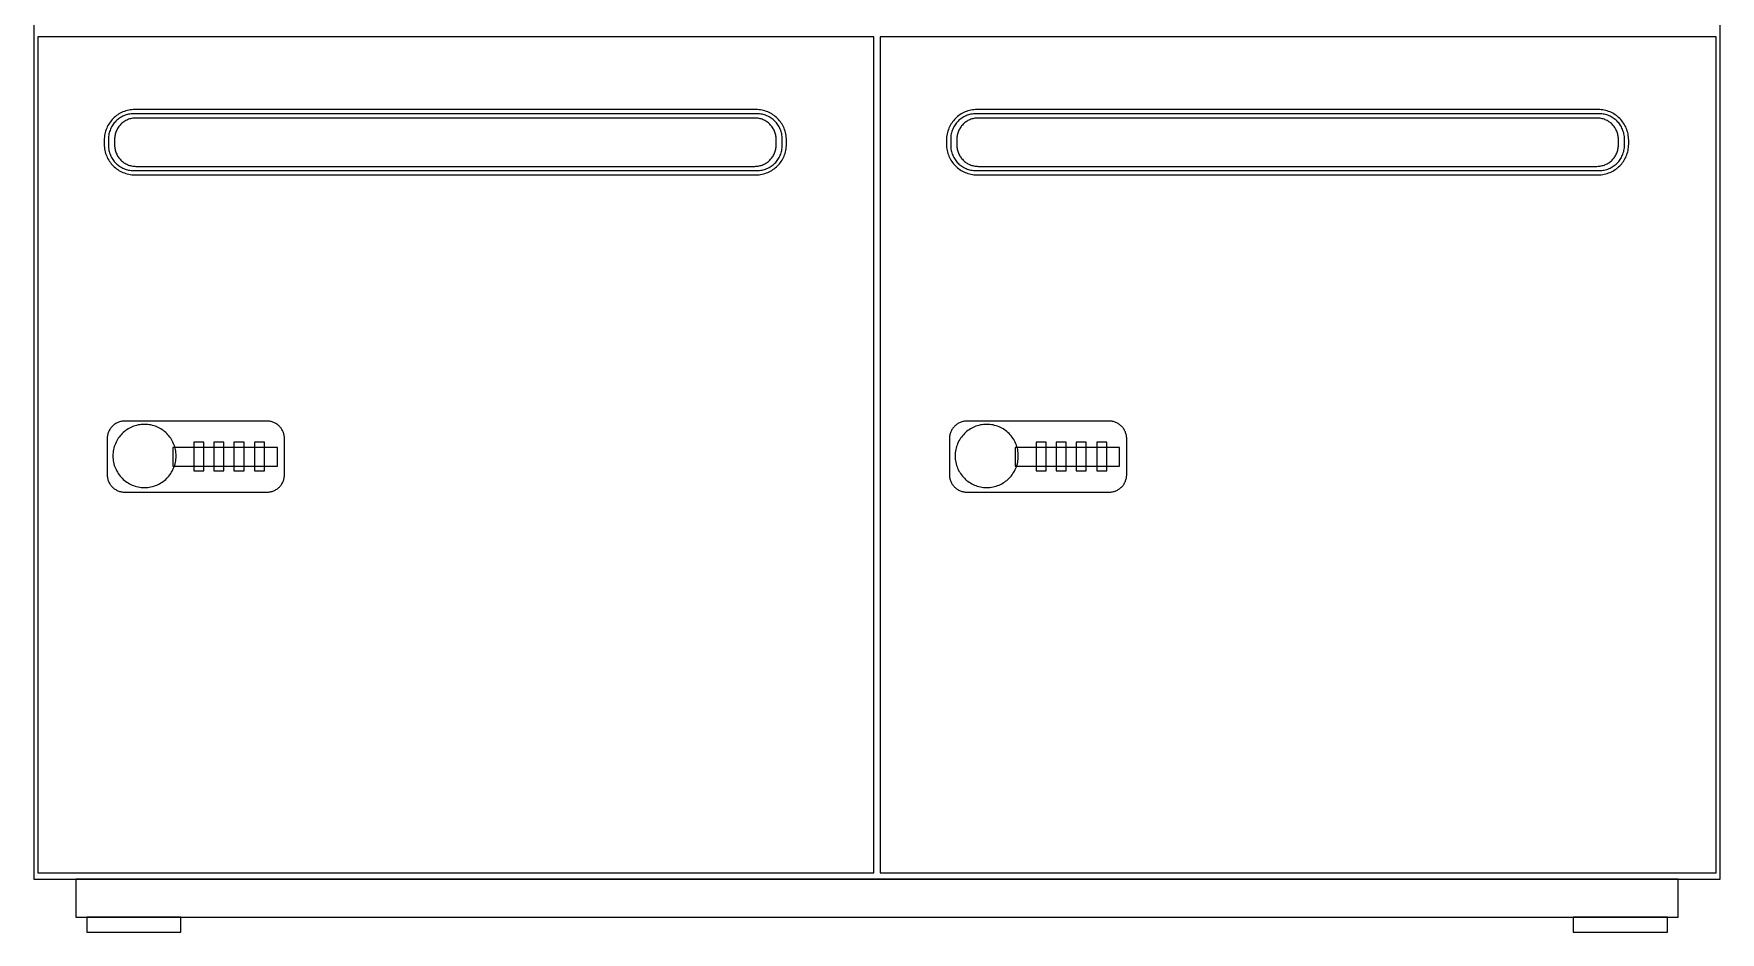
# Model space of a CAD drawing. Header units: millimetres. Extents: x 1075 to 13200, y 678 to 7235.
# Drawn here: x 12348 to 13149, y 3464 to 3890 of the extents above; entities that cross this region are included whole.
import ezdxf

# ---------------------------------------------------------------- set-up
doc = ezdxf.new("R2010")
doc.units = ezdxf.units.MM

msp = doc.modelspace()

# ---------------------------------------------------------------- linework, layer by layer
at = {"color": 0}
for points in [[(13149, 4688.75, 0), (12348, 4688.75, 0), (12348, 3488.75, 0), (13149, 3488.75, 0)], [(12747, 3888.75, 0), (12350, 3888.75, 0), (12350, 3491.75, 0), (12747, 3491.75, 0)], [(13147, 3888.75, 0), (12750, 3888.75, 0), (12750, 3491.75, 0), (13147, 3491.75, 0)], [(12705.5, 3839.73, 0), (12705.48, 3840.47, 0), (12705.42, 3841.21, 0), (12705.33, 3841.94, 0), (12705.2, 3842.65, 0), (12705.04, 3843.35, 0), (12704.85, 3844.04, 0), (12704.62, 3844.72, 0), (12704.36, 3845.38, 0), (12704.07, 3846.02, 0), (12703.75, 3846.65, 0), (12703.4, 3847.25, 0), (12703.02, 3847.84, 0), (12702.61, 3848.41, 0), (12702.18, 3848.96, 0), (12701.72, 3849.49, 0), (12701.24, 3849.99, 0), (12700.74, 3850.47, 0), (12700.21, 3850.93, 0), (12699.66, 3851.36, 0), (12699.09, 3851.77, 0), (12698.51, 3852.14, 0), (12697.9, 3852.49, 0), (12697.27, 3852.81, 0), (12696.63, 3853.11, 0), (12695.97, 3853.37, 0), (12695.29, 3853.59, 0), (12694.61, 3853.79, 0), (12693.9, 3853.95, 0), (12693.19, 3854.08, 0), (12692.46, 3854.17, 0), (12691.73, 3854.23, 0), (12690.98, 3854.25, 0), (12396.02, 3854.25, 0), (12395.27, 3854.23, 0), (12394.54, 3854.17, 0), (12393.81, 3854.08, 0), (12393.1, 3853.95, 0), (12392.39, 3853.79, 0), (12391.7, 3853.59, 0), (12391.03, 3853.37, 0), (12390.37, 3853.11, 0), (12389.73, 3852.81, 0), (12389.1, 3852.49, 0), (12388.49, 3852.14, 0), (12387.9, 3851.77, 0), (12387.33, 3851.36, 0), (12386.79, 3850.93, 0), (12386.26, 3850.47, 0), (12385.75, 3849.99, 0), (12385.27, 3849.49, 0), (12384.82, 3848.96, 0), (12384.39, 3848.41, 0), (12383.98, 3847.84, 0), (12383.6, 3847.25, 0), (12383.25, 3846.65, 0), (12382.93, 3846.02, 0), (12382.64, 3845.38, 0), (12382.38, 3844.72, 0), (12382.15, 3844.04, 0), (12381.96, 3843.35, 0), (12381.79, 3842.65, 0), (12381.67, 3841.94, 0), (12381.57, 3841.21, 0), (12381.52, 3840.47, 0), (12381.5, 3839.73, 0), (12381.5, 3837.77, 0), (12381.52, 3837.02, 0), (12381.57, 3836.28, 0), (12381.67, 3835.56, 0), (12381.79, 3834.84, 0), (12381.96, 3834.14, 0), (12382.15, 3833.45, 0), (12382.38, 3832.78, 0), (12382.64, 3832.12, 0), (12382.93, 3831.48, 0), (12383.25, 3830.85, 0), (12383.6, 3830.24, 0), (12383.98, 3829.65, 0), (12384.39, 3829.08, 0), (12384.82, 3828.53, 0), (12385.27, 3828.01, 0), (12385.75, 3827.5, 0), (12386.26, 3827.02, 0), (12386.79, 3826.57, 0), (12387.33, 3826.13, 0), (12387.9, 3825.73, 0), (12388.49, 3825.35, 0), (12389.1, 3825, 0), (12389.73, 3824.68, 0), (12390.37, 3824.39, 0), (12391.03, 3824.13, 0), (12391.7, 3823.9, 0), (12392.39, 3823.71, 0), (12393.1, 3823.54, 0), (12393.81, 3823.42, 0), (12394.54, 3823.32, 0), (12395.27, 3823.27, 0), (12396.02, 3823.25, 0), (12690.98, 3823.25, 0), (12691.73, 3823.27, 0), (12692.46, 3823.32, 0), (12693.19, 3823.42, 0), (12693.9, 3823.54, 0), (12694.61, 3823.71, 0), (12695.29, 3823.9, 0), (12695.97, 3824.13, 0), (12696.63, 3824.39, 0), (12697.27, 3824.68, 0), (12697.9, 3825, 0), (12698.51, 3825.35, 0), (12699.09, 3825.73, 0), (12699.66, 3826.13, 0), (12700.21, 3826.57, 0), (12700.74, 3827.02, 0), (12701.24, 3827.5, 0), (12701.72, 3828.01, 0), (12702.18, 3828.53, 0), (12702.61, 3829.08, 0), (12703.02, 3829.65, 0), (12703.4, 3830.24, 0), (12703.75, 3830.85, 0), (12704.07, 3831.48, 0), (12704.36, 3832.12, 0), (12704.62, 3832.78, 0), (12704.85, 3833.45, 0), (12705.04, 3834.14, 0), (12705.2, 3834.84, 0), (12705.33, 3835.56, 0), (12705.42, 3836.28, 0), (12705.48, 3837.02, 0), (12705.5, 3837.77, 0)], [(13105.5, 3839.73, 0), (13105.48, 3840.47, 0), (13105.42, 3841.21, 0), (13105.33, 3841.94, 0), (13105.2, 3842.65, 0), (13105.04, 3843.35, 0), (13104.85, 3844.04, 0), (13104.62, 3844.72, 0), (13104.36, 3845.38, 0), (13104.07, 3846.02, 0), (13103.75, 3846.65, 0), (13103.4, 3847.25, 0), (13103.02, 3847.84, 0), (13102.61, 3848.41, 0), (13102.18, 3848.96, 0), (13101.72, 3849.49, 0), (13101.24, 3849.99, 0), (13100.74, 3850.47, 0), (13100.21, 3850.93, 0), (13099.66, 3851.36, 0), (13099.09, 3851.77, 0), (13098.51, 3852.14, 0), (13097.9, 3852.49, 0), (13097.27, 3852.81, 0), (13096.63, 3853.11, 0), (13095.97, 3853.37, 0), (13095.29, 3853.59, 0), (13094.61, 3853.79, 0), (13093.9, 3853.95, 0), (13093.19, 3854.08, 0), (13092.46, 3854.17, 0), (13091.73, 3854.23, 0), (13090.98, 3854.25, 0), (12796.02, 3854.25, 0), (12795.27, 3854.23, 0), (12794.54, 3854.17, 0), (12793.81, 3854.08, 0), (12793.1, 3853.95, 0), (12792.39, 3853.79, 0), (12791.7, 3853.59, 0), (12791.03, 3853.37, 0), (12790.37, 3853.11, 0), (12789.73, 3852.81, 0), (12789.1, 3852.49, 0), (12788.49, 3852.14, 0), (12787.9, 3851.77, 0), (12787.33, 3851.36, 0), (12786.79, 3850.93, 0), (12786.26, 3850.47, 0), (12785.75, 3849.99, 0), (12785.27, 3849.49, 0), (12784.82, 3848.96, 0), (12784.39, 3848.41, 0), (12783.98, 3847.84, 0), (12783.6, 3847.25, 0), (12783.25, 3846.65, 0), (12782.93, 3846.02, 0), (12782.64, 3845.38, 0), (12782.38, 3844.72, 0), (12782.15, 3844.04, 0), (12781.96, 3843.35, 0), (12781.79, 3842.65, 0), (12781.67, 3841.94, 0), (12781.57, 3841.21, 0), (12781.52, 3840.47, 0), (12781.5, 3839.73, 0), (12781.5, 3837.77, 0), (12781.52, 3837.02, 0), (12781.57, 3836.28, 0), (12781.67, 3835.56, 0), (12781.79, 3834.84, 0), (12781.96, 3834.14, 0), (12782.15, 3833.45, 0), (12782.38, 3832.78, 0), (12782.64, 3832.12, 0), (12782.93, 3831.48, 0), (12783.25, 3830.85, 0), (12783.6, 3830.24, 0), (12783.98, 3829.65, 0), (12784.39, 3829.08, 0), (12784.82, 3828.53, 0), (12785.27, 3828.01, 0), (12785.75, 3827.5, 0), (12786.26, 3827.02, 0), (12786.79, 3826.57, 0), (12787.33, 3826.13, 0), (12787.9, 3825.73, 0), (12788.49, 3825.35, 0), (12789.1, 3825, 0), (12789.73, 3824.68, 0), (12790.37, 3824.39, 0), (12791.03, 3824.13, 0), (12791.7, 3823.9, 0), (12792.39, 3823.71, 0), (12793.1, 3823.54, 0), (12793.81, 3823.42, 0), (12794.54, 3823.32, 0), (12795.27, 3823.27, 0), (12796.02, 3823.25, 0), (13090.98, 3823.25, 0), (13091.73, 3823.27, 0), (13092.46, 3823.32, 0), (13093.19, 3823.42, 0), (13093.9, 3823.54, 0), (13094.61, 3823.71, 0), (13095.29, 3823.9, 0), (13095.97, 3824.13, 0), (13096.63, 3824.39, 0), (13097.27, 3824.68, 0), (13097.9, 3825, 0), (13098.51, 3825.35, 0), (13099.09, 3825.73, 0), (13099.66, 3826.13, 0), (13100.21, 3826.57, 0), (13100.74, 3827.02, 0), (13101.24, 3827.5, 0), (13101.72, 3828.01, 0), (13102.18, 3828.53, 0), (13102.61, 3829.08, 0), (13103.02, 3829.65, 0), (13103.4, 3830.24, 0), (13103.75, 3830.85, 0), (13104.07, 3831.48, 0), (13104.36, 3832.12, 0), (13104.62, 3832.78, 0), (13104.85, 3833.45, 0), (13105.04, 3834.14, 0), (13105.2, 3834.84, 0), (13105.33, 3835.56, 0), (13105.42, 3836.28, 0), (13105.48, 3837.02, 0), (13105.5, 3837.77, 0)], [(12703.5, 3840.25, 0), (12703.48, 3840.87, 0), (12703.44, 3841.47, 0), (12703.36, 3842.07, 0), (12703.26, 3842.66, 0), (12703.12, 3843.25, 0), (12702.96, 3843.81, 0), (12702.77, 3844.37, 0), (12702.56, 3844.92, 0), (12702.31, 3845.45, 0), (12702.05, 3845.97, 0), (12701.76, 3846.47, 0), (12701.45, 3846.95, 0), (12701.11, 3847.43, 0), (12700.76, 3847.88, 0), (12700.38, 3848.31, 0), (12699.98, 3848.73, 0), (12699.57, 3849.13, 0), (12699.13, 3849.51, 0), (12698.68, 3849.86, 0), (12698.21, 3850.2, 0), (12697.72, 3850.51, 0), (12697.22, 3850.8, 0), (12696.7, 3851.06, 0), (12696.17, 3851.3, 0), (12695.62, 3851.52, 0), (12695.07, 3851.71, 0), (12694.5, 3851.87, 0), (12693.92, 3852, 0), (12693.33, 3852.11, 0), (12692.73, 3852.19, 0), (12692.12, 3852.23, 0), (12691.5, 3852.25, 0), (12395.5, 3852.25, 0), (12394.88, 3852.23, 0), (12394.27, 3852.19, 0), (12393.67, 3852.11, 0), (12393.08, 3852, 0), (12392.5, 3851.87, 0), (12391.93, 3851.71, 0), (12391.38, 3851.52, 0), (12390.83, 3851.3, 0), (12390.3, 3851.06, 0), (12389.78, 3850.8, 0), (12389.28, 3850.51, 0), (12388.79, 3850.2, 0), (12388.32, 3849.86, 0), (12387.87, 3849.51, 0), (12387.43, 3849.13, 0), (12387.02, 3848.73, 0), (12386.62, 3848.31, 0), (12386.24, 3847.88, 0), (12385.88, 3847.43, 0), (12385.55, 3846.95, 0), (12385.24, 3846.47, 0), (12384.95, 3845.97, 0), (12384.68, 3845.45, 0), (12384.44, 3844.92, 0), (12384.23, 3844.37, 0), (12384.04, 3843.81, 0), (12383.88, 3843.25, 0), (12383.74, 3842.66, 0), (12383.64, 3842.07, 0), (12383.56, 3841.47, 0), (12383.51, 3840.87, 0), (12383.5, 3840.25, 0), (12383.5, 3837.25, 0), (12383.51, 3836.63, 0), (12383.56, 3836.02, 0), (12383.64, 3835.42, 0), (12383.74, 3834.83, 0), (12383.88, 3834.25, 0), (12384.04, 3833.68, 0), (12384.23, 3833.12, 0), (12384.44, 3832.58, 0), (12384.68, 3832.05, 0), (12384.95, 3831.53, 0), (12385.24, 3831.03, 0), (12385.55, 3830.54, 0), (12385.88, 3830.07, 0), (12386.24, 3829.62, 0), (12386.62, 3829.18, 0), (12387.02, 3828.77, 0), (12387.43, 3828.37, 0), (12387.87, 3827.99, 0), (12388.32, 3827.63, 0), (12388.79, 3827.3, 0), (12389.28, 3826.99, 0), (12389.78, 3826.7, 0), (12390.3, 3826.43, 0), (12390.83, 3826.19, 0), (12391.38, 3825.98, 0), (12391.93, 3825.79, 0), (12392.5, 3825.63, 0), (12393.08, 3825.49, 0), (12393.67, 3825.39, 0), (12394.27, 3825.31, 0), (12394.88, 3825.26, 0), (12395.5, 3825.25, 0), (12691.5, 3825.25, 0), (12692.12, 3825.26, 0), (12692.73, 3825.31, 0), (12693.33, 3825.39, 0), (12693.92, 3825.49, 0), (12694.5, 3825.63, 0), (12695.07, 3825.79, 0), (12695.62, 3825.98, 0), (12696.17, 3826.19, 0), (12696.7, 3826.43, 0), (12697.22, 3826.7, 0), (12697.72, 3826.99, 0), (12698.21, 3827.3, 0), (12698.68, 3827.63, 0), (12699.13, 3827.99, 0), (12699.57, 3828.37, 0), (12699.98, 3828.77, 0), (12700.38, 3829.18, 0), (12700.76, 3829.62, 0), (12701.11, 3830.07, 0), (12701.45, 3830.54, 0), (12701.76, 3831.03, 0), (12702.05, 3831.53, 0), (12702.31, 3832.05, 0), (12702.56, 3832.58, 0), (12702.77, 3833.12, 0), (12702.96, 3833.68, 0), (12703.12, 3834.25, 0), (12703.26, 3834.83, 0), (12703.36, 3835.42, 0), (12703.44, 3836.02, 0), (12703.48, 3836.63, 0), (12703.5, 3837.25, 0)], [(12700.61, 3840.05, 0), (12700.59, 3840.58, 0), (12700.56, 3841.09, 0), (12700.49, 3841.6, 0), (12700.4, 3842.1, 0), (12700.29, 3842.59, 0), (12700.15, 3843.07, 0), (12699.99, 3843.55, 0), (12699.81, 3844.01, 0), (12699.6, 3844.46, 0), (12699.38, 3844.9, 0), (12699.14, 3845.32, 0), (12698.87, 3845.73, 0), (12698.59, 3846.13, 0), (12698.29, 3846.52, 0), (12697.97, 3846.89, 0), (12697.63, 3847.24, 0), (12697.28, 3847.58, 0), (12696.91, 3847.9, 0), (12696.52, 3848.2, 0), (12696.12, 3848.48, 0), (12695.71, 3848.75, 0), (12695.29, 3848.99, 0), (12694.85, 3849.21, 0), (12694.4, 3849.42, 0), (12693.94, 3849.6, 0), (12693.46, 3849.76, 0), (12692.98, 3849.9, 0), (12692.49, 3850.01, 0), (12691.99, 3850.1, 0), (12691.48, 3850.17, 0), (12690.97, 3850.2, 0), (12690.44, 3850.22, 0), (12396.55, 3850.22, 0), (12396.03, 3850.2, 0), (12395.52, 3850.17, 0), (12395.01, 3850.1, 0), (12394.51, 3850.01, 0), (12394.02, 3849.9, 0), (12393.53, 3849.76, 0), (12393.06, 3849.6, 0), (12392.6, 3849.42, 0), (12392.15, 3849.21, 0), (12391.71, 3848.99, 0), (12391.29, 3848.75, 0), (12390.87, 3848.48, 0), (12390.48, 3848.2, 0), (12390.09, 3847.9, 0), (12389.72, 3847.58, 0), (12389.37, 3847.24, 0), (12389.03, 3846.89, 0), (12388.71, 3846.52, 0), (12388.41, 3846.13, 0), (12388.13, 3845.73, 0), (12387.86, 3845.32, 0), (12387.62, 3844.9, 0), (12387.39, 3844.46, 0), (12387.19, 3844.01, 0), (12387.01, 3843.55, 0), (12386.85, 3843.07, 0), (12386.71, 3842.59, 0), (12386.6, 3842.1, 0), (12386.51, 3841.6, 0), (12386.44, 3841.09, 0), (12386.4, 3840.58, 0), (12386.39, 3840.05, 0), (12386.39, 3837.44, 0), (12386.4, 3836.92, 0), (12386.44, 3836.4, 0), (12386.51, 3835.9, 0), (12386.6, 3835.4, 0), (12386.71, 3834.9, 0), (12386.85, 3834.42, 0), (12387.01, 3833.95, 0), (12387.19, 3833.49, 0), (12387.39, 3833.04, 0), (12387.62, 3832.6, 0), (12387.86, 3832.17, 0), (12388.13, 3831.76, 0), (12388.41, 3831.36, 0), (12388.71, 3830.98, 0), (12389.03, 3830.61, 0), (12389.37, 3830.26, 0), (12389.72, 3829.92, 0), (12390.09, 3829.6, 0), (12390.48, 3829.3, 0), (12390.87, 3829.02, 0), (12391.29, 3828.75, 0), (12391.71, 3828.51, 0), (12392.15, 3828.28, 0), (12392.6, 3828.08, 0), (12393.06, 3827.9, 0), (12393.53, 3827.74, 0), (12394.02, 3827.6, 0), (12394.51, 3827.48, 0), (12395.01, 3827.4, 0), (12395.52, 3827.33, 0), (12396.03, 3827.29, 0), (12396.55, 3827.28, 0), (12690.44, 3827.28, 0), (12690.97, 3827.29, 0), (12691.48, 3827.33, 0), (12691.99, 3827.4, 0), (12692.49, 3827.48, 0), (12692.98, 3827.6, 0), (12693.46, 3827.74, 0), (12693.94, 3827.9, 0), (12694.4, 3828.08, 0), (12694.85, 3828.28, 0), (12695.29, 3828.51, 0), (12695.71, 3828.75, 0), (12696.12, 3829.02, 0), (12696.52, 3829.3, 0), (12696.91, 3829.6, 0), (12697.28, 3829.92, 0), (12697.63, 3830.26, 0), (12697.97, 3830.61, 0), (12698.29, 3830.98, 0), (12698.59, 3831.36, 0), (12698.87, 3831.76, 0), (12699.14, 3832.17, 0), (12699.38, 3832.6, 0), (12699.6, 3833.04, 0), (12699.81, 3833.49, 0), (12699.99, 3833.95, 0), (12700.15, 3834.42, 0), (12700.29, 3834.9, 0), (12700.4, 3835.4, 0), (12700.49, 3835.9, 0), (12700.56, 3836.4, 0), (12700.59, 3836.92, 0), (12700.61, 3837.44, 0)], [(13103.5, 3840.25, 0), (13103.48, 3840.87, 0), (13103.44, 3841.47, 0), (13103.36, 3842.07, 0), (13103.26, 3842.66, 0), (13103.12, 3843.25, 0), (13102.96, 3843.81, 0), (13102.77, 3844.37, 0), (13102.56, 3844.92, 0), (13102.31, 3845.45, 0), (13102.05, 3845.97, 0), (13101.76, 3846.47, 0), (13101.45, 3846.95, 0), (13101.11, 3847.43, 0), (13100.76, 3847.88, 0), (13100.38, 3848.31, 0), (13099.98, 3848.73, 0), (13099.57, 3849.13, 0), (13099.13, 3849.51, 0), (13098.68, 3849.86, 0), (13098.21, 3850.2, 0), (13097.72, 3850.51, 0), (13097.22, 3850.8, 0), (13096.7, 3851.06, 0), (13096.17, 3851.3, 0), (13095.62, 3851.52, 0), (13095.07, 3851.71, 0), (13094.5, 3851.87, 0), (13093.92, 3852, 0), (13093.33, 3852.11, 0), (13092.73, 3852.19, 0), (13092.12, 3852.23, 0), (13091.5, 3852.25, 0), (12795.5, 3852.25, 0), (12794.88, 3852.23, 0), (12794.27, 3852.19, 0), (12793.67, 3852.11, 0), (12793.08, 3852, 0), (12792.5, 3851.87, 0), (12791.93, 3851.71, 0), (12791.38, 3851.52, 0), (12790.83, 3851.3, 0), (12790.3, 3851.06, 0), (12789.78, 3850.8, 0), (12789.28, 3850.51, 0), (12788.79, 3850.2, 0), (12788.32, 3849.86, 0), (12787.87, 3849.51, 0), (12787.43, 3849.13, 0), (12787.02, 3848.73, 0), (12786.62, 3848.31, 0), (12786.24, 3847.88, 0), (12785.88, 3847.43, 0), (12785.55, 3846.95, 0), (12785.24, 3846.47, 0), (12784.95, 3845.97, 0), (12784.68, 3845.45, 0), (12784.44, 3844.92, 0), (12784.23, 3844.37, 0), (12784.04, 3843.81, 0), (12783.88, 3843.25, 0), (12783.74, 3842.66, 0), (12783.64, 3842.07, 0), (12783.56, 3841.47, 0), (12783.51, 3840.87, 0), (12783.5, 3840.25, 0), (12783.5, 3837.25, 0), (12783.51, 3836.63, 0), (12783.56, 3836.02, 0), (12783.64, 3835.42, 0), (12783.74, 3834.83, 0), (12783.88, 3834.25, 0), (12784.04, 3833.68, 0), (12784.23, 3833.12, 0), (12784.44, 3832.58, 0), (12784.68, 3832.05, 0), (12784.95, 3831.53, 0), (12785.24, 3831.03, 0), (12785.55, 3830.54, 0), (12785.88, 3830.07, 0), (12786.24, 3829.62, 0), (12786.62, 3829.18, 0), (12787.02, 3828.77, 0), (12787.43, 3828.37, 0), (12787.87, 3827.99, 0), (12788.32, 3827.63, 0), (12788.79, 3827.3, 0), (12789.28, 3826.99, 0), (12789.78, 3826.7, 0), (12790.3, 3826.43, 0), (12790.83, 3826.19, 0), (12791.38, 3825.98, 0), (12791.93, 3825.79, 0), (12792.5, 3825.63, 0), (12793.08, 3825.49, 0), (12793.67, 3825.39, 0), (12794.27, 3825.31, 0), (12794.88, 3825.26, 0), (12795.5, 3825.25, 0), (13091.5, 3825.25, 0), (13092.12, 3825.26, 0), (13092.73, 3825.31, 0), (13093.33, 3825.39, 0), (13093.92, 3825.49, 0), (13094.5, 3825.63, 0), (13095.07, 3825.79, 0), (13095.62, 3825.98, 0), (13096.17, 3826.19, 0), (13096.7, 3826.43, 0), (13097.22, 3826.7, 0), (13097.72, 3826.99, 0), (13098.21, 3827.3, 0), (13098.68, 3827.63, 0), (13099.13, 3827.99, 0), (13099.57, 3828.37, 0), (13099.98, 3828.77, 0), (13100.38, 3829.18, 0), (13100.76, 3829.62, 0), (13101.11, 3830.07, 0), (13101.45, 3830.54, 0), (13101.76, 3831.03, 0), (13102.05, 3831.53, 0), (13102.31, 3832.05, 0), (13102.56, 3832.58, 0), (13102.77, 3833.12, 0), (13102.96, 3833.68, 0), (13103.12, 3834.25, 0), (13103.26, 3834.83, 0), (13103.36, 3835.42, 0), (13103.44, 3836.02, 0), (13103.48, 3836.63, 0), (13103.5, 3837.25, 0)], [(13100.61, 3840.05, 0), (13100.59, 3840.58, 0), (13100.56, 3841.09, 0), (13100.49, 3841.6, 0), (13100.4, 3842.1, 0), (13100.29, 3842.59, 0), (13100.15, 3843.07, 0), (13099.99, 3843.55, 0), (13099.81, 3844.01, 0), (13099.6, 3844.46, 0), (13099.38, 3844.9, 0), (13099.14, 3845.32, 0), (13098.87, 3845.73, 0), (13098.59, 3846.13, 0), (13098.29, 3846.52, 0), (13097.97, 3846.89, 0), (13097.63, 3847.24, 0), (13097.28, 3847.58, 0), (13096.91, 3847.9, 0), (13096.52, 3848.2, 0), (13096.12, 3848.48, 0), (13095.71, 3848.75, 0), (13095.29, 3848.99, 0), (13094.85, 3849.21, 0), (13094.4, 3849.42, 0), (13093.94, 3849.6, 0), (13093.46, 3849.76, 0), (13092.98, 3849.9, 0), (13092.49, 3850.01, 0), (13091.99, 3850.1, 0), (13091.48, 3850.17, 0), (13090.97, 3850.2, 0), (13090.44, 3850.22, 0), (12796.55, 3850.22, 0), (12796.03, 3850.2, 0), (12795.52, 3850.17, 0), (12795.01, 3850.1, 0), (12794.51, 3850.01, 0), (12794.02, 3849.9, 0), (12793.53, 3849.76, 0), (12793.06, 3849.6, 0), (12792.6, 3849.42, 0), (12792.15, 3849.21, 0), (12791.71, 3848.99, 0), (12791.29, 3848.75, 0), (12790.87, 3848.48, 0), (12790.48, 3848.2, 0), (12790.09, 3847.9, 0), (12789.72, 3847.58, 0), (12789.37, 3847.24, 0), (12789.03, 3846.89, 0), (12788.71, 3846.52, 0), (12788.41, 3846.13, 0), (12788.13, 3845.73, 0), (12787.86, 3845.32, 0), (12787.62, 3844.9, 0), (12787.39, 3844.46, 0), (12787.19, 3844.01, 0), (12787.01, 3843.55, 0), (12786.85, 3843.07, 0), (12786.71, 3842.59, 0), (12786.6, 3842.1, 0), (12786.51, 3841.6, 0), (12786.44, 3841.09, 0), (12786.4, 3840.58, 0), (12786.39, 3840.05, 0), (12786.39, 3837.44, 0), (12786.4, 3836.92, 0), (12786.44, 3836.4, 0), (12786.51, 3835.9, 0), (12786.6, 3835.4, 0), (12786.71, 3834.9, 0), (12786.85, 3834.42, 0), (12787.01, 3833.95, 0), (12787.19, 3833.49, 0), (12787.39, 3833.04, 0), (12787.62, 3832.6, 0), (12787.86, 3832.17, 0), (12788.13, 3831.76, 0), (12788.41, 3831.36, 0), (12788.71, 3830.98, 0), (12789.03, 3830.61, 0), (12789.37, 3830.26, 0), (12789.72, 3829.92, 0), (12790.09, 3829.6, 0), (12790.48, 3829.3, 0), (12790.87, 3829.02, 0), (12791.29, 3828.75, 0), (12791.71, 3828.51, 0), (12792.15, 3828.28, 0), (12792.6, 3828.08, 0), (12793.06, 3827.9, 0), (12793.53, 3827.74, 0), (12794.02, 3827.6, 0), (12794.51, 3827.48, 0), (12795.01, 3827.4, 0), (12795.52, 3827.33, 0), (12796.03, 3827.29, 0), (12796.55, 3827.28, 0), (13090.44, 3827.28, 0), (13090.97, 3827.29, 0), (13091.48, 3827.33, 0), (13091.99, 3827.4, 0), (13092.49, 3827.48, 0), (13092.98, 3827.6, 0), (13093.46, 3827.74, 0), (13093.94, 3827.9, 0), (13094.4, 3828.08, 0), (13094.85, 3828.28, 0), (13095.29, 3828.51, 0), (13095.71, 3828.75, 0), (13096.12, 3829.02, 0), (13096.52, 3829.3, 0), (13096.91, 3829.6, 0), (13097.28, 3829.92, 0), (13097.63, 3830.26, 0), (13097.97, 3830.61, 0), (13098.29, 3830.98, 0), (13098.59, 3831.36, 0), (13098.87, 3831.76, 0), (13099.14, 3832.17, 0), (13099.38, 3832.6, 0), (13099.6, 3833.04, 0), (13099.81, 3833.49, 0), (13099.99, 3833.95, 0), (13100.15, 3834.42, 0), (13100.29, 3834.9, 0), (13100.4, 3835.4, 0), (13100.49, 3835.9, 0), (13100.56, 3836.4, 0), (13100.59, 3836.92, 0), (13100.61, 3837.44, 0)], [(12467.11, 3697.91, 0.48), (12467.1, 3698.34, 0.48), (12467.07, 3698.76, 0.48), (12467.01, 3699.18, 0.48), (12466.94, 3699.6, 0.48), (12466.85, 3700, 0.48), (12466.73, 3700.4, 0.48), (12466.6, 3700.79, 0.48), (12466.45, 3701.17, 0.48), (12466.28, 3701.55, 0.48), (12466.1, 3701.91, 0.48), (12465.89, 3702.26, 0.48), (12465.68, 3702.6, 0.48), (12465.44, 3702.93, 0.48), (12465.19, 3703.25, 0.48), (12464.93, 3703.55, 0.48), (12464.65, 3703.84, 0.48), (12464.36, 3704.12, 0.48), (12464.05, 3704.39, 0.48), (12463.73, 3704.64, 0.48), (12463.41, 3704.87, 0.48), (12463.06, 3705.09, 0.48), (12462.71, 3705.29, 0.48), (12462.35, 3705.48, 0.48), (12461.98, 3705.65, 0.48), (12461.6, 3705.8, 0.48), (12461.21, 3705.93, 0.48), (12460.81, 3706.04, 0.48), (12460.4, 3706.13, 0.48), (12459.99, 3706.21, 0.48), (12459.57, 3706.26, 0.48), (12459.14, 3706.29, 0.48), (12458.71, 3706.31, 0.48), (12391.29, 3706.31, 0.48), (12390.85, 3706.29, 0.48), (12390.43, 3706.26, 0.48), (12390.01, 3706.21, 0.48), (12389.59, 3706.13, 0.48), (12389.19, 3706.04, 0.48), (12388.79, 3705.93, 0.48), (12388.4, 3705.8, 0.48), (12388.02, 3705.65, 0.48), (12387.65, 3705.48, 0.48), (12387.28, 3705.29, 0.48), (12386.93, 3705.09, 0.48), (12386.59, 3704.87, 0.48), (12386.26, 3704.64, 0.48), (12385.95, 3704.39, 0.48), (12385.64, 3704.12, 0.48), (12385.35, 3703.84, 0.48), (12385.07, 3703.55, 0.48), (12384.81, 3703.25, 0.48), (12384.56, 3702.93, 0.48), (12384.32, 3702.6, 0.48), (12384.1, 3702.26, 0.48), (12383.9, 3701.91, 0.48), (12383.72, 3701.55, 0.48), (12383.55, 3701.17, 0.48), (12383.4, 3700.79, 0.48), (12383.26, 3700.4, 0.48), (12383.15, 3700, 0.48), (12383.06, 3699.6, 0.48), (12382.98, 3699.18, 0.48), (12382.93, 3698.76, 0.48), (12382.9, 3698.34, 0.48), (12382.89, 3697.91, 0.48), (12382.89, 3680.94, 0.48), (12382.9, 3680.51, 0.48), (12382.93, 3680.08, 0.48), (12382.98, 3679.66, 0.48), (12383.06, 3679.25, 0.48), (12383.15, 3678.84, 0.48), (12383.26, 3678.44, 0.48), (12383.4, 3678.05, 0.48), (12383.55, 3677.67, 0.48), (12383.72, 3677.3, 0.48), (12383.9, 3676.94, 0.48), (12384.1, 3676.58, 0.48), (12384.32, 3676.24, 0.48), (12384.56, 3675.91, 0.48), (12384.81, 3675.6, 0.48), (12385.07, 3675.29, 0.48), (12385.35, 3675, 0.48), (12385.64, 3674.72, 0.48), (12385.95, 3674.46, 0.48), (12386.26, 3674.21, 0.48), (12386.59, 3673.97, 0.48), (12386.93, 3673.76, 0.48), (12387.28, 3673.55, 0.48), (12387.65, 3673.37, 0.48), (12388.02, 3673.2, 0.48), (12388.4, 3673.05, 0.48), (12388.79, 3672.92, 0.48), (12389.19, 3672.8, 0.48), (12389.59, 3672.71, 0.48), (12390.01, 3672.64, 0.48), (12390.43, 3672.58, 0.48), (12390.85, 3672.55, 0.48), (12391.29, 3672.54, 0.48), (12458.71, 3672.54, 0.48), (12459.14, 3672.55, 0.48), (12459.57, 3672.58, 0.48), (12459.99, 3672.64, 0.48), (12460.4, 3672.71, 0.48), (12460.81, 3672.8, 0.48), (12461.21, 3672.92, 0.48), (12461.6, 3673.05, 0.48), (12461.98, 3673.2, 0.48), (12462.35, 3673.37, 0.48), (12462.71, 3673.55, 0.48), (12463.06, 3673.76, 0.48), (12463.41, 3673.97, 0.48), (12463.73, 3674.21, 0.48), (12464.05, 3674.46, 0.48), (12464.36, 3674.72, 0.48), (12464.65, 3675, 0.48), (12464.93, 3675.29, 0.48), (12465.19, 3675.6, 0.48), (12465.44, 3675.91, 0.48), (12465.67, 3676.24, 0.48), (12465.89, 3676.58, 0.48), (12466.1, 3676.94, 0.48), (12466.28, 3677.3, 0.48), (12466.45, 3677.67, 0.48), (12466.6, 3678.05, 0.48), (12466.73, 3678.44, 0.48), (12466.85, 3678.84, 0.48), (12466.94, 3679.25, 0.48), (12467.01, 3679.66, 0.48), (12467.07, 3680.08, 0.48), (12467.1, 3680.51, 0.48), (12467.11, 3680.94, 0.48)], [(12415.62, 3689.75, 0.48), (12415.6, 3690.52, 0.48), (12415.54, 3691.28, 0.48), (12415.45, 3692.03, 0.48), (12415.31, 3692.77, 0.48), (12415.15, 3693.49, 0.48), (12414.94, 3694.21, 0.48), (12414.71, 3694.9, 0.48), (12414.44, 3695.58, 0.48), (12414.14, 3696.25, 0.48), (12413.81, 3696.9, 0.48), (12413.44, 3697.52, 0.48), (12413.05, 3698.13, 0.48), (12412.64, 3698.72, 0.48), (12412.19, 3699.29, 0.48), (12411.72, 3699.83, 0.48), (12411.22, 3700.35, 0.48), (12410.7, 3700.85, 0.48), (12410.15, 3701.32, 0.48), (12409.59, 3701.77, 0.48), (12409, 3702.19, 0.48), (12408.39, 3702.58, 0.48), (12407.76, 3702.94, 0.48), (12407.11, 3703.27, 0.48), (12406.45, 3703.57, 0.48), (12405.77, 3703.84, 0.48), (12405.07, 3704.08, 0.48), (12404.36, 3704.28, 0.48), (12403.63, 3704.45, 0.48), (12402.9, 3704.58, 0.48), (12402.14, 3704.68, 0.48), (12401.38, 3704.73, 0.48), (12400.61, 3704.75, 0.48), (12399.84, 3704.73, 0.48), (12399.08, 3704.68, 0.48), (12398.33, 3704.58, 0.48), (12397.59, 3704.45, 0.48), (12396.86, 3704.28, 0.48), (12396.15, 3704.08, 0.48), (12395.45, 3703.84, 0.48), (12394.77, 3703.57, 0.48), (12394.11, 3703.27, 0.48), (12393.46, 3702.94, 0.48), (12392.83, 3702.58, 0.48), (12392.22, 3702.19, 0.48), (12391.64, 3701.77, 0.48), (12391.07, 3701.32, 0.48), (12390.52, 3700.85, 0.48), (12390, 3700.35, 0.48), (12389.51, 3699.83, 0.48), (12389.03, 3699.29, 0.48), (12388.59, 3698.72, 0.48), (12388.17, 3698.13, 0.48), (12387.78, 3697.52, 0.48), (12387.42, 3696.9, 0.48), (12387.08, 3696.25, 0.48), (12386.78, 3695.58, 0.48), (12386.52, 3694.9, 0.48), (12386.28, 3694.21, 0.48), (12386.08, 3693.49, 0.48), (12385.91, 3692.77, 0.48), (12385.78, 3692.03, 0.48), (12385.68, 3691.28, 0.48), (12385.62, 3690.52, 0.48), (12385.6, 3689.75, 0.48), (12385.62, 3688.97, 0.48), (12385.68, 3688.21, 0.48), (12385.78, 3687.46, 0.48), (12385.91, 3686.72, 0.48), (12386.08, 3686, 0.48), (12386.28, 3685.29, 0.48), (12386.52, 3684.59, 0.48), (12386.78, 3683.91, 0.48), (12387.08, 3683.24, 0.48), (12387.42, 3682.6, 0.48), (12387.78, 3681.97, 0.48), (12388.17, 3681.36, 0.48), (12388.59, 3680.77, 0.48), (12389.03, 3680.2, 0.48), (12389.51, 3679.66, 0.48), (12390, 3679.14, 0.48), (12390.52, 3678.64, 0.48), (12391.07, 3678.17, 0.48), (12391.64, 3677.72, 0.48), (12392.22, 3677.3, 0.48), (12392.83, 3676.91, 0.48), (12393.46, 3676.55, 0.48), (12394.11, 3676.22, 0.48), (12394.77, 3675.92, 0.48), (12395.45, 3675.65, 0.48), (12396.15, 3675.41, 0.48), (12396.86, 3675.21, 0.48), (12397.59, 3675.04, 0.48), (12398.33, 3674.91, 0.48), (12399.08, 3674.82, 0.48), (12399.84, 3674.76, 0.48), (12400.61, 3674.74, 0.48), (12401.38, 3674.76, 0.48), (12402.14, 3674.82, 0.48), (12402.9, 3674.91, 0.48), (12403.63, 3675.04, 0.48), (12404.36, 3675.21, 0.48), (12405.07, 3675.41, 0.48), (12405.77, 3675.65, 0.48), (12406.45, 3675.92, 0.48), (12407.11, 3676.22, 0.48), (12407.76, 3676.55, 0.48), (12408.39, 3676.91, 0.48), (12409, 3677.3, 0.48), (12409.59, 3677.72, 0.48), (12410.15, 3678.17, 0.48), (12410.7, 3678.64, 0.48), (12411.22, 3679.14, 0.48), (12411.72, 3679.66, 0.48), (12412.19, 3680.2, 0.48), (12412.64, 3680.77, 0.48), (12413.05, 3681.36, 0.48), (12413.44, 3681.97, 0.48), (12413.81, 3682.6, 0.48), (12414.14, 3683.24, 0.48), (12414.44, 3683.91, 0.48), (12414.71, 3684.59, 0.48), (12414.94, 3685.29, 0.48), (12415.15, 3686, 0.48), (12415.31, 3686.72, 0.48), (12415.45, 3687.46, 0.48), (12415.54, 3688.21, 0.48), (12415.6, 3688.97, 0.48)], [(12867.11, 3697.91, 0.48), (12867.1, 3698.34, 0.48), (12867.07, 3698.76, 0.48), (12867.01, 3699.18, 0.48), (12866.94, 3699.6, 0.48), (12866.85, 3700, 0.48), (12866.73, 3700.4, 0.48), (12866.6, 3700.79, 0.48), (12866.45, 3701.17, 0.48), (12866.28, 3701.55, 0.48), (12866.1, 3701.91, 0.48), (12865.89, 3702.26, 0.48), (12865.68, 3702.6, 0.48), (12865.44, 3702.93, 0.48), (12865.19, 3703.25, 0.48), (12864.93, 3703.55, 0.48), (12864.65, 3703.84, 0.48), (12864.36, 3704.12, 0.48), (12864.05, 3704.39, 0.48), (12863.73, 3704.64, 0.48), (12863.41, 3704.87, 0.48), (12863.06, 3705.09, 0.48), (12862.71, 3705.29, 0.48), (12862.35, 3705.48, 0.48), (12861.98, 3705.65, 0.48), (12861.6, 3705.8, 0.48), (12861.21, 3705.93, 0.48), (12860.81, 3706.04, 0.48), (12860.4, 3706.13, 0.48), (12859.99, 3706.21, 0.48), (12859.57, 3706.26, 0.48), (12859.14, 3706.29, 0.48), (12858.71, 3706.31, 0.48), (12791.29, 3706.31, 0.48), (12790.85, 3706.29, 0.48), (12790.43, 3706.26, 0.48), (12790.01, 3706.21, 0.48), (12789.59, 3706.13, 0.48), (12789.19, 3706.04, 0.48), (12788.79, 3705.93, 0.48), (12788.4, 3705.8, 0.48), (12788.02, 3705.65, 0.48), (12787.65, 3705.48, 0.48), (12787.28, 3705.29, 0.48), (12786.93, 3705.09, 0.48), (12786.59, 3704.87, 0.48), (12786.26, 3704.64, 0.48), (12785.95, 3704.39, 0.48), (12785.64, 3704.12, 0.48), (12785.35, 3703.84, 0.48), (12785.07, 3703.55, 0.48), (12784.81, 3703.25, 0.48), (12784.56, 3702.93, 0.48), (12784.32, 3702.6, 0.48), (12784.1, 3702.26, 0.48), (12783.9, 3701.91, 0.48), (12783.72, 3701.55, 0.48), (12783.55, 3701.17, 0.48), (12783.4, 3700.79, 0.48), (12783.26, 3700.4, 0.48), (12783.15, 3700, 0.48), (12783.06, 3699.6, 0.48), (12782.98, 3699.18, 0.48), (12782.93, 3698.76, 0.48), (12782.9, 3698.34, 0.48), (12782.89, 3697.91, 0.48), (12782.89, 3680.94, 0.48), (12782.9, 3680.51, 0.48), (12782.93, 3680.08, 0.48), (12782.98, 3679.66, 0.48), (12783.06, 3679.25, 0.48), (12783.15, 3678.84, 0.48), (12783.26, 3678.44, 0.48), (12783.4, 3678.05, 0.48), (12783.55, 3677.67, 0.48), (12783.72, 3677.3, 0.48), (12783.9, 3676.94, 0.48), (12784.1, 3676.58, 0.48), (12784.32, 3676.24, 0.48), (12784.56, 3675.91, 0.48), (12784.81, 3675.6, 0.48), (12785.07, 3675.29, 0.48), (12785.35, 3675, 0.48), (12785.64, 3674.72, 0.48), (12785.95, 3674.46, 0.48), (12786.26, 3674.21, 0.48), (12786.59, 3673.97, 0.48), (12786.93, 3673.76, 0.48), (12787.28, 3673.55, 0.48), (12787.65, 3673.37, 0.48), (12788.02, 3673.2, 0.48), (12788.4, 3673.05, 0.48), (12788.79, 3672.92, 0.48), (12789.19, 3672.8, 0.48), (12789.59, 3672.71, 0.48), (12790.01, 3672.64, 0.48), (12790.43, 3672.58, 0.48), (12790.85, 3672.55, 0.48), (12791.29, 3672.54, 0.48), (12858.71, 3672.54, 0.48), (12859.14, 3672.55, 0.48), (12859.57, 3672.58, 0.48), (12859.99, 3672.64, 0.48), (12860.4, 3672.71, 0.48), (12860.81, 3672.8, 0.48), (12861.21, 3672.92, 0.48), (12861.6, 3673.05, 0.48), (12861.98, 3673.2, 0.48), (12862.35, 3673.37, 0.48), (12862.71, 3673.55, 0.48), (12863.06, 3673.76, 0.48), (12863.41, 3673.97, 0.48), (12863.73, 3674.21, 0.48), (12864.05, 3674.46, 0.48), (12864.36, 3674.72, 0.48), (12864.65, 3675, 0.48), (12864.93, 3675.29, 0.48), (12865.19, 3675.6, 0.48), (12865.44, 3675.91, 0.48), (12865.67, 3676.24, 0.48), (12865.89, 3676.58, 0.48), (12866.1, 3676.94, 0.48), (12866.28, 3677.3, 0.48), (12866.45, 3677.67, 0.48), (12866.6, 3678.05, 0.48), (12866.73, 3678.44, 0.48), (12866.85, 3678.84, 0.48), (12866.94, 3679.25, 0.48), (12867.01, 3679.66, 0.48), (12867.07, 3680.08, 0.48), (12867.1, 3680.51, 0.48), (12867.11, 3680.94, 0.48)], [(12815.62, 3689.75, 0.48), (12815.6, 3690.52, 0.48), (12815.54, 3691.28, 0.48), (12815.45, 3692.03, 0.48), (12815.31, 3692.77, 0.48), (12815.15, 3693.49, 0.48), (12814.94, 3694.21, 0.48), (12814.71, 3694.9, 0.48), (12814.44, 3695.58, 0.48), (12814.14, 3696.25, 0.48), (12813.81, 3696.9, 0.48), (12813.44, 3697.52, 0.48), (12813.05, 3698.13, 0.48), (12812.64, 3698.72, 0.48), (12812.19, 3699.29, 0.48), (12811.72, 3699.83, 0.48), (12811.22, 3700.35, 0.48), (12810.7, 3700.85, 0.48), (12810.15, 3701.32, 0.48), (12809.59, 3701.77, 0.48), (12809, 3702.19, 0.48), (12808.39, 3702.58, 0.48), (12807.76, 3702.94, 0.48), (12807.11, 3703.27, 0.48), (12806.45, 3703.57, 0.48), (12805.77, 3703.84, 0.48), (12805.07, 3704.08, 0.48), (12804.36, 3704.28, 0.48), (12803.63, 3704.45, 0.48), (12802.9, 3704.58, 0.48), (12802.14, 3704.68, 0.48), (12801.38, 3704.73, 0.48), (12800.61, 3704.75, 0.48), (12799.84, 3704.73, 0.48), (12799.08, 3704.68, 0.48), (12798.33, 3704.58, 0.48), (12797.59, 3704.45, 0.48), (12796.86, 3704.28, 0.48), (12796.15, 3704.08, 0.48), (12795.45, 3703.84, 0.48), (12794.77, 3703.57, 0.48), (12794.11, 3703.27, 0.48), (12793.46, 3702.94, 0.48), (12792.83, 3702.58, 0.48), (12792.22, 3702.19, 0.48), (12791.64, 3701.77, 0.48), (12791.07, 3701.32, 0.48), (12790.52, 3700.85, 0.48), (12790, 3700.35, 0.48), (12789.51, 3699.83, 0.48), (12789.03, 3699.29, 0.48), (12788.59, 3698.72, 0.48), (12788.17, 3698.13, 0.48), (12787.78, 3697.52, 0.48), (12787.42, 3696.9, 0.48), (12787.08, 3696.25, 0.48), (12786.78, 3695.58, 0.48), (12786.52, 3694.9, 0.48), (12786.28, 3694.21, 0.48), (12786.08, 3693.49, 0.48), (12785.91, 3692.77, 0.48), (12785.78, 3692.03, 0.48), (12785.68, 3691.28, 0.48), (12785.62, 3690.52, 0.48), (12785.6, 3689.75, 0.48), (12785.62, 3688.97, 0.48), (12785.68, 3688.21, 0.48), (12785.78, 3687.46, 0.48), (12785.91, 3686.72, 0.48), (12786.08, 3686, 0.48), (12786.28, 3685.29, 0.48), (12786.52, 3684.59, 0.48), (12786.78, 3683.91, 0.48), (12787.08, 3683.24, 0.48), (12787.42, 3682.6, 0.48), (12787.78, 3681.97, 0.48), (12788.17, 3681.36, 0.48), (12788.59, 3680.77, 0.48), (12789.03, 3680.2, 0.48), (12789.51, 3679.66, 0.48), (12790, 3679.14, 0.48), (12790.52, 3678.64, 0.48), (12791.07, 3678.17, 0.48), (12791.64, 3677.72, 0.48), (12792.22, 3677.3, 0.48), (12792.83, 3676.91, 0.48), (12793.46, 3676.55, 0.48), (12794.11, 3676.22, 0.48), (12794.77, 3675.92, 0.48), (12795.45, 3675.65, 0.48), (12796.15, 3675.41, 0.48), (12796.86, 3675.21, 0.48), (12797.59, 3675.04, 0.48), (12798.33, 3674.91, 0.48), (12799.08, 3674.82, 0.48), (12799.84, 3674.76, 0.48), (12800.61, 3674.74, 0.48), (12801.38, 3674.76, 0.48), (12802.14, 3674.82, 0.48), (12802.9, 3674.91, 0.48), (12803.63, 3675.04, 0.48), (12804.36, 3675.21, 0.48), (12805.07, 3675.41, 0.48), (12805.77, 3675.65, 0.48), (12806.45, 3675.92, 0.48), (12807.11, 3676.22, 0.48), (12807.76, 3676.55, 0.48), (12808.39, 3676.91, 0.48), (12809, 3677.3, 0.48), (12809.59, 3677.72, 0.48), (12810.15, 3678.17, 0.48), (12810.7, 3678.64, 0.48), (12811.22, 3679.14, 0.48), (12811.72, 3679.66, 0.48), (12812.19, 3680.2, 0.48), (12812.64, 3680.77, 0.48), (12813.05, 3681.36, 0.48), (12813.44, 3681.97, 0.48), (12813.81, 3682.6, 0.48), (12814.14, 3683.24, 0.48), (12814.44, 3683.91, 0.48), (12814.71, 3684.59, 0.48), (12814.94, 3685.29, 0.48), (12815.15, 3686, 0.48), (12815.31, 3686.72, 0.48), (12815.45, 3687.46, 0.48), (12815.54, 3688.21, 0.48), (12815.6, 3688.97, 0.48)], [(12463.75, 3693.76, 0.48), (12414.07, 3693.76, 0.48), (12414.07, 3684.96, 0.48), (12463.75, 3684.96, 0.48)], [(12428.82, 3696.34, 0.48), (12424.06, 3696.34, 0.48), (12424.06, 3682.62, 0.48), (12428.82, 3682.62, 0.48)], [(12438.34, 3696.34, 0.48), (12433.58, 3696.34, 0.48), (12433.58, 3682.62, 0.48), (12438.34, 3682.62, 0.48)], [(12447.87, 3696.34, 0.48), (12443.11, 3696.34, 0.48), (12443.11, 3682.62, 0.48), (12447.87, 3682.62, 0.48)], [(12457.59, 3696.34, 0.48), (12452.84, 3696.34, 0.48), (12452.84, 3682.62, 0.48), (12457.59, 3682.62, 0.48)], [(12863.75, 3693.76, 0.48), (12814.07, 3693.76, 0.48), (12814.07, 3684.96, 0.48), (12863.75, 3684.96, 0.48)], [(12828.82, 3696.34, 0.48), (12824.06, 3696.34, 0.48), (12824.06, 3682.62, 0.48), (12828.82, 3682.62, 0.48)], [(12838.34, 3696.34, 0.48), (12833.58, 3696.34, 0.48), (12833.58, 3682.62, 0.48), (12838.34, 3682.62, 0.48)], [(12847.87, 3696.34, 0.48), (12843.11, 3696.34, 0.48), (12843.11, 3682.62, 0.48), (12847.87, 3682.62, 0.48)], [(12857.59, 3696.34, 0.48), (12852.84, 3696.34, 0.48), (12852.84, 3682.62, 0.48), (12857.59, 3682.62, 0.48)], [(13129, 3488.71, 16.15), (12368, 3488.71, 16.15), (12368, 3470.71, 16.15), (13129, 3470.71, 16.15)], [(12417.94, 3470.68, 16.15), (12373.25, 3470.68, 16.15), (12373.25, 3463.56, 16.15), (12417.94, 3463.56, 16.15)], [(13123.9, 3470.68, 16.15), (13079.21, 3470.68, 16.15), (13079.21, 3463.56, 16.15), (13123.9, 3463.56, 16.15)]]:
    msp.add_polyline3d(points, close=True, dxfattribs=at)

doc.saveas('drawing.dxf')
